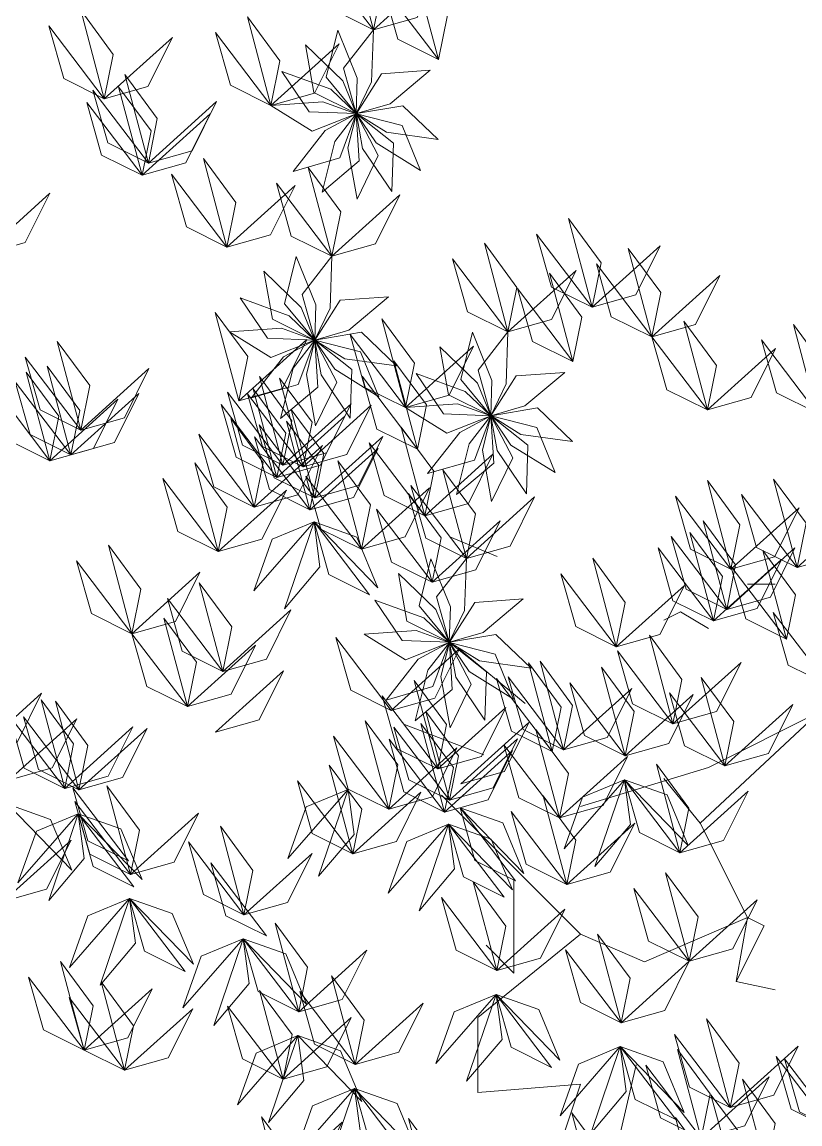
# Model space of a CAD drawing. Header units: inches. Extents: x 4350 to 28384, y -6772 to 993.
# Drawn here: x 24188.3 to 24239.2, y -973.8 to -901.7 of the extents above; entities that cross this region are included whole.
import ezdxf

# ---------------------------------------------------------------- set-up
doc = ezdxf.new("R2010")
doc.units = ezdxf.units.IN
doc.header["$MEASUREMENT"] = 0
doc.layers.add('ARREDAMENTO', color=2, linetype='Continuous', lineweight=18)

# ---------------------------------------------------------------- blocks, each defined once
blk = doc.blocks.new('chioma jacaranda')
at = {"layer": 'ARREDAMENTO'}
for p, q in [((14686.882, -3469.663), (14689.972, -3470.935)), ((14708.146, -3472.753), (14706.329, -3472.753)), ((14701.967, -3474.57), (14700.876, -3475.116)), ((14701.967, -3474.57), (14703.784, -3475.661)), ((14691.789, -3480.568), (14687.427, -3476.933)), ((14703.239, -3488.383), (14711.054, -3481.113)), ((14711.054, -3481.113), (14703.784, -3484.748)), ((14703.784, -3484.748), (14695.424, -3487.292)), ((14700.876, -3485.475), (14703.239, -3488.383)), ((14695.424, -3495.653), (14686.337, -3486.565)), ((14706.329, -3494.562), (14703.239, -3488.383)), ((14691.062, -3492.018), (14691.062, -3498.197)), ((14691.062, -3492.018), (14691.062, -3492.018)), ((14699.604, -3497.47), (14706.329, -3494.562)), ((14706.329, -3494.562), (14705.602, -3498.742)), ((14707.419, -3495.107), (14706.329, -3494.562)), ((14705.602, -3498.742), (14707.419, -3495.107)), ((14688.699, -3501.105), (14695.424, -3495.653)), ((14695.424, -3495.653), (14699.604, -3497.47)), ((14689.245, -3496.38), (14691.062, -3498.197)), ((14705.602, -3498.742), (14708.146, -3499.288)), ((14708.146, -3499.288), (14705.602, -3498.742)), ((14688.699, -3506.012), (14688.699, -3501.105)), ((14697.241, -3512.01), (14699.059, -3504.195)), ((14699.059, -3504.195), (14697.241, -3512.01)), ((14695.424, -3505.467), (14688.699, -3506.012)), ((14693.606, -3510.919), (14695.424, -3505.467))]:
    blk.add_line(p, q, dxfattribs=at)
at = {"layer": 'ARREDAMENTO', "linetype": 'Continuous'}
blk.add_line((14683.91, -3481.931), (14689.09, -3483.919), dxfattribs=at)
at = {"layer": 'ARREDAMENTO', "lineweight": 0}
for points in [[(14681.875, -3436.473), (14682.46, -3433.566), (14680.332, -3430.676), (14681.875, -3436.473)], [(14681.875, -3436.473), (14679.221, -3435.152), (14678.244, -3431.699), (14681.875, -3436.473)], [(14681.875, -3436.473), (14684.727, -3435.666), (14686.327, -3432.454), (14681.875, -3436.473)], [(14686.123, -3438.416), (14686.708, -3435.51), (14684.58, -3432.62), (14686.123, -3438.416)], [(14686.123, -3438.416), (14683.469, -3437.095), (14682.492, -3433.642), (14686.123, -3438.416)], [(14664.271, -3440.992), (14664.856, -3438.086), (14662.729, -3435.196), (14664.271, -3440.992)], [(14675.175, -3441.424), (14675.76, -3438.518), (14673.633, -3435.628), (14675.175, -3441.424)], [(14664.271, -3440.992), (14661.617, -3439.671), (14660.64, -3436.218), (14664.271, -3440.992)], [(14681.875, -3436.473), (14681.756, -3439.879), (14680.752, -3441.956), (14679.922, -3438.985), (14681.875, -3436.473)], [(14664.271, -3440.992), (14667.124, -3440.185), (14668.723, -3436.973), (14664.271, -3440.992)], [(14675.175, -3441.424), (14672.522, -3440.103), (14671.545, -3436.65), (14675.175, -3441.424)], [(14679.544, -3436.492), (14680.821, -3439.652), (14680.748, -3441.957), (14678.782, -3439.581), (14679.544, -3436.492)], [(14675.175, -3441.424), (14678.028, -3440.617), (14679.627, -3437.405), (14675.175, -3441.424)], [(14677.423, -3437.457), (14679.875, -3439.825), (14680.746, -3441.96), (14677.983, -3440.589), (14677.423, -3437.457)], [(14675.877, -3439.202), (14679.08, -3440.367), (14680.745, -3441.964), (14677.663, -3441.835), (14675.877, -3439.202)], [(14685.585, -3439.122), (14682.974, -3441.313), (14680.759, -3441.957), (14682.411, -3439.352), (14685.585, -3439.122)], [(14667.157, -3445.194), (14667.741, -3442.288), (14665.614, -3439.398), (14667.157, -3445.194)], [(14667.157, -3445.194), (14664.503, -3443.873), (14663.526, -3440.42), (14667.157, -3445.194)], [(14666.75, -3445.999), (14667.335, -3443.093), (14665.208, -3440.203), (14666.75, -3445.999)], [(14666.75, -3445.999), (14664.097, -3444.678), (14663.12, -3441.225), (14666.75, -3445.999)], [(14667.157, -3445.194), (14670.009, -3444.388), (14671.609, -3441.175), (14667.157, -3445.194)], [(14675.175, -3441.424), (14678.576, -3441.186), (14680.746, -3441.968), (14677.878, -3443.103), (14675.175, -3441.424)], [(14686.099, -3443.653), (14682.723, -3443.178), (14680.763, -3441.963), (14683.804, -3441.448), (14686.099, -3443.653)], [(14666.75, -3445.999), (14669.603, -3445.192), (14671.203, -3441.98), (14666.75, -3445.999)], [(14676.62, -3445.749), (14678.718, -3443.063), (14680.751, -3441.973), (14679.676, -3444.864), (14676.62, -3445.749)], [(14678.516, -3447.103), (14679.341, -3443.796), (14680.755, -3441.973), (14680.949, -3445.052), (14678.516, -3447.103)], [(14680.8, -3447.569), (14680.208, -3444.212), (14680.758, -3441.972), (14682.187, -3444.706), (14680.8, -3447.569)], [(14683.075, -3447.066), (14681.17, -3444.24), (14680.761, -3441.97), (14683.179, -3443.886), (14683.075, -3447.066)], [(14684.95, -3445.681), (14682.059, -3443.874), (14680.763, -3441.967), (14683.75, -3442.733), (14684.95, -3445.681)], [(14672.294, -3450.695), (14672.879, -3447.789), (14670.751, -3444.899), (14672.294, -3450.695)], [(14679.158, -3451.292), (14679.743, -3448.386), (14677.616, -3445.496), (14679.158, -3451.292)], [(14672.294, -3450.695), (14669.64, -3449.374), (14668.663, -3445.921), (14672.294, -3450.695)], [(14679.158, -3451.292), (14676.505, -3449.971), (14675.528, -3446.518), (14679.158, -3451.292)], [(14656.253, -3451.197), (14659.106, -3450.391), (14660.705, -3447.178), (14656.253, -3451.197)], [(14672.294, -3450.695), (14675.146, -3449.888), (14676.746, -3446.676), (14672.294, -3450.695)], [(14679.158, -3451.292), (14682.011, -3450.485), (14683.611, -3447.273), (14679.158, -3451.292)], [(14696.179, -3454.629), (14696.764, -3451.723), (14694.637, -3448.833), (14696.179, -3454.629)], [(14696.179, -3454.629), (14693.526, -3453.308), (14692.549, -3449.855), (14696.179, -3454.629)], [(14690.675, -3456.246), (14691.26, -3453.34), (14689.133, -3450.45), (14690.675, -3456.246)], [(14696.179, -3454.629), (14699.032, -3453.822), (14700.631, -3450.61), (14696.179, -3454.629)], [(14700.087, -3456.574), (14700.672, -3453.668), (14698.544, -3450.778), (14700.087, -3456.574)], [(14676.828, -3451.311), (14678.105, -3454.472), (14678.032, -3456.777), (14676.066, -3454.401), (14676.828, -3451.311)], [(14679.158, -3451.292), (14679.039, -3454.699), (14678.035, -3456.775), (14677.206, -3453.805), (14679.158, -3451.292)], [(14690.675, -3456.246), (14688.022, -3454.925), (14687.045, -3451.472), (14690.675, -3456.246)], [(14674.707, -3452.276), (14677.158, -3454.644), (14678.03, -3456.78), (14675.267, -3455.409), (14674.707, -3452.276)], [(14690.675, -3456.246), (14693.528, -3455.439), (14695.128, -3452.227), (14690.675, -3456.246)], [(14700.087, -3456.574), (14697.433, -3455.253), (14696.456, -3451.8), (14700.087, -3456.574)], [(14694.923, -3458.19), (14695.508, -3455.283), (14693.381, -3452.393), (14694.923, -3458.19)], [(14700.087, -3456.574), (14702.939, -3455.767), (14704.539, -3452.555), (14700.087, -3456.574)], [(14694.923, -3458.19), (14692.27, -3456.869), (14691.293, -3453.416), (14694.923, -3458.19)], [(14673.161, -3454.021), (14676.364, -3455.187), (14678.029, -3456.784), (14674.947, -3456.655), (14673.161, -3454.021)], [(14682.869, -3453.942), (14680.258, -3456.133), (14678.043, -3456.776), (14679.695, -3454.172), (14682.869, -3453.942)], [(14673.072, -3460.766), (14673.657, -3457.859), (14671.529, -3454.969), (14673.072, -3460.766)], [(14683.976, -3461.197), (14684.561, -3458.291), (14682.434, -3455.401), (14683.976, -3461.197)], [(14703.718, -3461.348), (14704.303, -3458.442), (14702.175, -3455.552), (14703.718, -3461.348)], [(14710.884, -3461.549), (14711.469, -3458.643), (14709.341, -3455.753), (14710.884, -3461.549)], [(14672.459, -3456.243), (14675.859, -3456.006), (14678.029, -3456.787), (14675.162, -3457.923), (14672.459, -3456.243)], [(14683.382, -3458.473), (14680.007, -3457.998), (14678.047, -3456.782), (14681.088, -3456.268), (14683.382, -3458.473)], [(14683.976, -3461.197), (14681.322, -3459.876), (14680.345, -3456.423), (14683.976, -3461.197)], [(14688.345, -3456.265), (14689.622, -3459.425), (14689.549, -3461.731), (14687.583, -3459.354), (14688.345, -3456.265)], [(14690.675, -3456.246), (14690.556, -3459.652), (14689.552, -3461.729), (14688.723, -3458.758), (14690.675, -3456.246)], [(14703.718, -3461.348), (14701.064, -3460.027), (14700.087, -3456.574), (14703.718, -3461.348)], [(14662.738, -3462.667), (14663.322, -3459.761), (14661.195, -3456.871), (14662.738, -3462.667)], [(14673.072, -3460.766), (14675.924, -3459.959), (14677.524, -3456.746), (14673.072, -3460.766)], [(14673.903, -3460.568), (14676.002, -3457.882), (14678.035, -3456.792), (14676.96, -3459.683), (14673.903, -3460.568)], [(14675.8, -3461.923), (14676.625, -3458.616), (14678.038, -3456.793), (14678.232, -3459.871), (14675.8, -3461.923)], [(14678.083, -3462.389), (14677.492, -3459.032), (14678.042, -3456.792), (14679.471, -3459.525), (14678.083, -3462.389)], [(14680.359, -3461.886), (14678.453, -3459.06), (14678.045, -3456.79), (14680.462, -3458.705), (14680.359, -3461.886)], [(14682.233, -3460.5), (14679.343, -3458.694), (14678.046, -3456.786), (14681.034, -3457.553), (14682.233, -3460.5)], [(14683.976, -3461.197), (14686.829, -3460.39), (14688.428, -3457.178), (14683.976, -3461.197)], [(14686.224, -3457.23), (14688.675, -3459.598), (14689.547, -3461.734), (14686.784, -3460.362), (14686.224, -3457.23)], [(14703.718, -3461.348), (14706.57, -3460.541), (14708.17, -3457.329), (14703.718, -3461.348)], [(14710.884, -3461.549), (14708.23, -3460.228), (14707.253, -3456.775), (14710.884, -3461.549)], [(14662.738, -3462.667), (14660.084, -3461.346), (14659.107, -3457.893), (14662.738, -3462.667)], [(14662.082, -3464.29), (14662.667, -3461.383), (14660.539, -3458.493), (14662.082, -3464.29)], [(14662.738, -3462.667), (14665.59, -3461.86), (14667.19, -3458.648), (14662.738, -3462.667)], [(14684.757, -3463.924), (14685.342, -3461.018), (14683.215, -3458.128), (14684.757, -3463.924)], [(14662.082, -3464.29), (14659.428, -3462.969), (14658.451, -3459.515), (14662.082, -3464.29)], [(14660.715, -3464.674), (14661.3, -3461.768), (14659.173, -3458.878), (14660.715, -3464.674)], [(14675.957, -3464.968), (14676.542, -3462.062), (14674.415, -3459.172), (14675.957, -3464.968)], [(14677.279, -3465.069), (14677.864, -3462.163), (14675.736, -3459.273), (14677.279, -3465.069)], [(14684.757, -3463.924), (14682.104, -3462.603), (14681.127, -3459.15), (14684.757, -3463.924)], [(14684.678, -3458.975), (14687.881, -3460.141), (14689.546, -3461.737), (14686.464, -3461.608), (14684.678, -3458.975)], [(14694.386, -3458.896), (14691.775, -3461.087), (14689.56, -3461.73), (14691.212, -3459.126), (14694.386, -3458.896)], [(14660.715, -3464.674), (14658.061, -3463.353), (14657.084, -3459.9), (14660.715, -3464.674)], [(14662.082, -3464.29), (14664.934, -3463.483), (14666.534, -3460.27), (14662.082, -3464.29)], [(14675.957, -3464.968), (14673.303, -3463.647), (14672.326, -3460.194), (14675.957, -3464.968)], [(14675.551, -3465.772), (14676.136, -3462.866), (14674.009, -3459.976), (14675.551, -3465.772)], [(14660.715, -3464.674), (14663.568, -3463.868), (14665.167, -3460.655), (14660.715, -3464.674)], [(14677.279, -3465.069), (14674.625, -3463.748), (14673.648, -3460.295), (14677.279, -3465.069)], [(14675.957, -3464.968), (14678.81, -3464.161), (14680.409, -3460.949), (14675.957, -3464.968)], [(14683.976, -3461.197), (14687.376, -3460.96), (14689.546, -3461.741), (14686.679, -3462.877), (14683.976, -3461.197)], [(14675.551, -3465.772), (14672.897, -3464.451), (14671.92, -3460.998), (14675.551, -3465.772)], [(14678.042, -3467.111), (14678.627, -3464.205), (14676.5, -3461.315), (14678.042, -3467.111)], [(14677.279, -3465.069), (14680.131, -3464.263), (14681.731, -3461.05), (14677.279, -3465.069)], [(14694.899, -3463.426), (14691.524, -3462.952), (14689.564, -3461.736), (14692.605, -3461.222), (14694.899, -3463.426)], [(14674.082, -3467.708), (14674.667, -3464.802), (14672.54, -3461.912), (14674.082, -3467.708)], [(14678.042, -3467.111), (14675.388, -3465.79), (14674.411, -3462.337), (14678.042, -3467.111)], [(14675.551, -3465.772), (14678.404, -3464.965), (14680.003, -3461.753), (14675.551, -3465.772)], [(14677.725, -3467.89), (14678.31, -3464.984), (14676.182, -3462.094), (14677.725, -3467.89)], [(14685.42, -3465.522), (14687.519, -3462.836), (14689.552, -3461.746), (14688.477, -3464.637), (14685.42, -3465.522)], [(14687.317, -3466.876), (14688.142, -3463.569), (14689.555, -3461.747), (14689.749, -3464.825), (14687.317, -3466.876)], [(14689.6, -3467.342), (14689.009, -3463.986), (14689.559, -3461.746), (14690.988, -3464.479), (14689.6, -3467.342)], [(14691.876, -3466.839), (14689.97, -3464.013), (14689.562, -3461.743), (14691.979, -3463.659), (14691.876, -3466.839)], [(14693.75, -3465.454), (14690.86, -3463.648), (14689.564, -3461.74), (14692.551, -3462.507), (14693.75, -3465.454)], [(14674.082, -3467.708), (14671.429, -3466.387), (14670.452, -3462.934), (14674.082, -3467.708)], [(14677.725, -3467.89), (14675.071, -3466.569), (14674.094, -3463.116), (14677.725, -3467.89)], [(14678.042, -3467.111), (14680.895, -3466.304), (14682.494, -3463.092), (14678.042, -3467.111)], [(14685.236, -3468.275), (14685.821, -3465.369), (14683.694, -3462.479), (14685.236, -3468.275)], [(14674.082, -3467.708), (14676.935, -3466.901), (14678.535, -3463.689), (14674.082, -3467.708)], [(14677.725, -3467.89), (14680.577, -3467.083), (14682.177, -3463.871), (14677.725, -3467.89)], [(14685.236, -3468.275), (14682.582, -3466.954), (14681.605, -3463.501), (14685.236, -3468.275)], [(14685.236, -3468.275), (14688.089, -3467.468), (14689.688, -3464.256), (14685.236, -3468.275)], [(14671.728, -3470.619), (14672.313, -3467.713), (14670.185, -3464.823), (14671.728, -3470.619)], [(14681.094, -3470.468), (14681.679, -3467.562), (14679.552, -3464.672), (14681.094, -3470.468)], [(14687.959, -3471.066), (14688.544, -3468.159), (14686.417, -3465.269), (14687.959, -3471.066)], [(14671.728, -3470.619), (14669.074, -3469.298), (14668.097, -3465.845), (14671.728, -3470.619)], [(14681.094, -3470.468), (14678.441, -3469.147), (14677.464, -3465.694), (14681.094, -3470.468)], [(14705.258, -3471.777), (14705.843, -3468.87), (14703.716, -3465.98), (14705.258, -3471.777)], [(14709.583, -3471.668), (14710.168, -3468.762), (14708.04, -3465.872), (14709.583, -3471.668)], [(14671.728, -3470.619), (14674.58, -3469.812), (14676.18, -3466.6), (14671.728, -3470.619)], [(14681.094, -3470.468), (14683.947, -3469.661), (14685.547, -3466.449), (14681.094, -3470.468)], [(14687.959, -3471.066), (14685.305, -3469.745), (14684.328, -3466.291), (14687.959, -3471.066)], [(14685.715, -3472.626), (14686.3, -3469.72), (14684.173, -3466.83), (14685.715, -3472.626)], [(14687.959, -3471.066), (14690.812, -3470.259), (14692.411, -3467.046), (14687.959, -3471.066)], [(14705.258, -3471.777), (14702.604, -3470.456), (14701.627, -3467.003), (14705.258, -3471.777)], [(14709.583, -3471.668), (14706.929, -3470.347), (14705.952, -3466.894), (14709.583, -3471.668)], [(14685.715, -3472.626), (14683.061, -3471.305), (14682.084, -3467.852), (14685.715, -3472.626)], [(14705.258, -3471.777), (14708.111, -3470.97), (14709.71, -3467.758), (14705.258, -3471.777)], [(14709.583, -3471.668), (14712.435, -3470.861), (14714.035, -3467.649), (14709.583, -3471.668)], [(14677.99, -3468.678), (14675.254, -3469.819), (14674.048, -3473.199), (14677.99, -3468.678)], [(14677.99, -3468.678), (14678.379, -3471.617), (14676.064, -3474.358), (14677.99, -3468.678)], [(14681.621, -3473.452), (14678.967, -3472.131), (14677.99, -3468.678), (14681.621, -3473.452)], [(14677.99, -3468.678), (14680.782, -3469.673), (14682.164, -3472.985), (14677.99, -3468.678)], [(14685.715, -3472.626), (14688.568, -3471.82), (14690.167, -3468.607), (14685.715, -3472.626)], [(14704.98, -3474.402), (14705.565, -3471.496), (14703.438, -3468.606), (14704.98, -3474.402)], [(14704.98, -3474.402), (14702.326, -3473.081), (14701.349, -3469.628), (14704.98, -3474.402)], [(14704.117, -3475.157), (14704.702, -3472.251), (14702.574, -3469.361), (14704.117, -3475.157)], [(14666.079, -3475.993), (14666.664, -3473.087), (14664.537, -3470.197), (14666.079, -3475.993)], [(14685.629, -3471.085), (14686.905, -3474.245), (14686.833, -3476.55), (14684.867, -3474.174), (14685.629, -3471.085)], [(14687.959, -3471.066), (14687.84, -3474.472), (14686.836, -3476.549), (14686.006, -3473.578), (14687.959, -3471.066)], [(14697.756, -3476.852), (14698.341, -3473.945), (14696.214, -3471.055), (14697.756, -3476.852)], [(14704.117, -3475.157), (14701.463, -3473.836), (14700.486, -3470.383), (14704.117, -3475.157)], [(14704.98, -3474.402), (14707.833, -3473.595), (14709.432, -3470.383), (14704.98, -3474.402)], [(14708.888, -3476.347), (14709.473, -3473.441), (14707.345, -3470.551), (14708.888, -3476.347)], [(14666.079, -3475.993), (14663.426, -3474.672), (14662.449, -3471.219), (14666.079, -3475.993)], [(14704.117, -3475.157), (14706.969, -3474.351), (14708.569, -3471.138), (14704.117, -3475.157)], [(14708.888, -3476.347), (14706.234, -3475.026), (14705.257, -3471.573), (14708.888, -3476.347)], [(14666.079, -3475.993), (14668.932, -3475.187), (14670.531, -3471.974), (14666.079, -3475.993)], [(14683.507, -3472.05), (14685.959, -3474.418), (14686.83, -3476.553), (14684.068, -3475.182), (14683.507, -3472.05)], [(14697.756, -3476.852), (14695.102, -3475.53), (14694.125, -3472.077), (14697.756, -3476.852)], [(14672.028, -3478.458), (14672.612, -3475.552), (14670.485, -3472.662), (14672.028, -3478.458)], [(14697.756, -3476.852), (14700.609, -3476.045), (14702.208, -3472.832), (14697.756, -3476.852)], [(14672.028, -3478.458), (14669.374, -3477.137), (14668.397, -3473.684), (14672.028, -3478.458)], [(14681.962, -3473.794), (14685.165, -3474.96), (14686.83, -3476.557), (14683.748, -3476.428), (14681.962, -3473.794)], [(14691.67, -3473.715), (14689.058, -3475.906), (14686.843, -3476.55), (14688.496, -3473.945), (14691.67, -3473.715)], [(14672.028, -3478.458), (14674.88, -3477.652), (14676.48, -3474.439), (14672.028, -3478.458)], [(14711.649, -3479.371), (14708.995, -3478.049), (14708.018, -3474.596), (14711.649, -3479.371)], [(14669.71, -3480.768), (14670.295, -3477.861), (14668.168, -3474.971), (14669.71, -3480.768)], [(14669.71, -3480.768), (14667.056, -3479.447), (14666.079, -3475.993), (14669.71, -3480.768)], [(14681.26, -3476.017), (14684.66, -3475.779), (14686.83, -3476.561), (14683.962, -3477.696), (14681.26, -3476.017)], [(14692.183, -3478.246), (14688.808, -3477.771), (14686.847, -3476.556), (14689.889, -3476.041), (14692.183, -3478.246)], [(14701.463, -3481.894), (14702.048, -3478.988), (14699.92, -3476.098), (14701.463, -3481.894)], [(14669.71, -3480.768), (14672.563, -3479.961), (14674.162, -3476.748), (14669.71, -3480.768)], [(14683.045, -3481.014), (14680.391, -3479.693), (14679.414, -3476.24), (14683.045, -3481.014)], [(14682.704, -3480.341), (14684.803, -3477.656), (14686.835, -3476.566), (14685.76, -3479.457), (14682.704, -3480.341)], [(14684.601, -3481.696), (14685.425, -3478.389), (14686.839, -3476.566), (14687.033, -3479.645), (14684.601, -3481.696)], [(14686.884, -3482.162), (14686.292, -3478.805), (14686.843, -3476.565), (14688.272, -3479.299), (14686.884, -3482.162)], [(14689.16, -3481.659), (14687.254, -3478.833), (14686.846, -3476.563), (14689.263, -3478.479), (14689.16, -3481.659)], [(14691.034, -3480.274), (14688.144, -3478.467), (14686.847, -3476.56), (14689.835, -3477.326), (14691.034, -3480.274)], [(14683.045, -3481.014), (14685.898, -3480.207), (14687.497, -3476.995), (14683.045, -3481.014)], [(14701.463, -3481.894), (14698.809, -3480.573), (14697.832, -3477.12), (14701.463, -3481.894)], [(14693.558, -3483.697), (14694.143, -3480.791), (14692.016, -3477.901), (14693.558, -3483.697)], [(14694.312, -3483.594), (14694.897, -3480.688), (14692.769, -3477.798), (14694.312, -3483.594)], [(14698.342, -3483.983), (14698.927, -3481.076), (14696.8, -3478.186), (14698.342, -3483.983)], [(14701.463, -3481.894), (14704.316, -3481.088), (14705.915, -3477.875), (14701.463, -3481.894)], [(14671.538, -3482.44), (14674.391, -3481.634), (14675.99, -3478.421), (14671.538, -3482.44)], [(14693.558, -3483.697), (14690.904, -3482.376), (14689.927, -3478.923), (14693.558, -3483.697)], [(14694.312, -3483.594), (14691.658, -3482.273), (14690.681, -3478.82), (14694.312, -3483.594)], [(14704.862, -3484.647), (14705.447, -3481.741), (14703.319, -3478.851), (14704.862, -3484.647)], [(14686.079, -3484.843), (14686.664, -3481.937), (14684.537, -3479.047), (14686.079, -3484.843)], [(14694.312, -3483.594), (14697.164, -3482.787), (14698.764, -3479.575), (14694.312, -3483.594)], [(14698.342, -3483.983), (14695.688, -3482.662), (14694.711, -3479.209), (14698.342, -3483.983)], [(14655.717, -3483.914), (14658.57, -3483.107), (14660.169, -3479.894), (14655.717, -3483.914)], [(14661.681, -3486.117), (14662.266, -3483.211), (14660.138, -3480.321), (14661.681, -3486.117)], [(14662.617, -3486.207), (14663.202, -3483.301), (14661.075, -3480.411), (14662.617, -3486.207)], [(14686.079, -3484.843), (14683.426, -3483.522), (14682.449, -3480.069), (14686.079, -3484.843)], [(14698.342, -3483.983), (14701.195, -3483.176), (14702.794, -3479.963), (14698.342, -3483.983)], [(14704.862, -3484.647), (14702.208, -3483.326), (14701.231, -3479.873), (14704.862, -3484.647)], [(14686.843, -3486.884), (14687.428, -3483.978), (14685.3, -3481.088), (14686.843, -3486.884)], [(14686.079, -3484.843), (14688.932, -3484.036), (14690.531, -3480.824), (14686.079, -3484.843)], [(14704.862, -3484.647), (14707.714, -3483.841), (14709.314, -3480.628), (14704.862, -3484.647)], [(14658.022, -3485.584), (14660.874, -3484.777), (14662.474, -3481.565), (14658.022, -3485.584)], [(14661.681, -3486.117), (14659.027, -3484.796), (14658.05, -3481.343), (14661.681, -3486.117)], [(14662.617, -3486.207), (14659.963, -3484.886), (14658.986, -3481.433), (14662.617, -3486.207)], [(14682.883, -3487.481), (14683.468, -3484.575), (14681.341, -3481.685), (14682.883, -3487.481)], [(14686.526, -3487.663), (14687.111, -3484.757), (14684.983, -3481.867), (14686.526, -3487.663)], [(14687.59, -3485.815), (14690.443, -3485.008), (14692.042, -3481.796), (14687.59, -3485.815)], [(14661.681, -3486.117), (14664.533, -3485.31), (14666.133, -3482.098), (14661.681, -3486.117)], [(14662.617, -3486.207), (14665.47, -3485.401), (14667.069, -3482.188), (14662.617, -3486.207)], [(14686.843, -3486.884), (14684.189, -3485.563), (14683.212, -3482.11), (14686.843, -3486.884)], [(14694.037, -3488.049), (14694.622, -3485.142), (14692.494, -3482.252), (14694.037, -3488.049)], [(14682.883, -3487.481), (14680.229, -3486.16), (14679.252, -3482.707), (14682.883, -3487.481)], [(14686.526, -3487.663), (14683.872, -3486.342), (14682.895, -3482.889), (14686.526, -3487.663)], [(14686.843, -3486.884), (14689.695, -3486.077), (14691.295, -3482.865), (14686.843, -3486.884)], [(14694.037, -3488.049), (14691.383, -3486.727), (14690.406, -3483.274), (14694.037, -3488.049)], [(14682.883, -3487.481), (14685.736, -3486.674), (14687.335, -3483.462), (14682.883, -3487.481)], [(14686.526, -3487.663), (14689.378, -3486.857), (14690.978, -3483.644), (14686.526, -3487.663)], [(14694.037, -3488.049), (14696.889, -3487.242), (14698.489, -3484.029), (14694.037, -3488.049)], [(14680.528, -3490.392), (14681.113, -3487.486), (14678.986, -3484.596), (14680.528, -3490.392)], [(14701.921, -3490.324), (14702.505, -3487.418), (14700.378, -3484.528), (14701.921, -3490.324)], [(14665.853, -3490.858), (14663.199, -3489.537), (14662.222, -3486.084), (14665.853, -3490.858)], [(14665.981, -3491.746), (14666.566, -3488.84), (14664.439, -3485.95), (14665.981, -3491.746)], [(14665.981, -3491.746), (14666.566, -3488.84), (14664.439, -3485.95), (14665.981, -3491.746)], [(14680.218, -3486.188), (14677.482, -3487.329), (14676.276, -3490.709), (14680.218, -3486.188)], [(14680.528, -3490.392), (14677.875, -3489.071), (14676.898, -3485.618), (14680.528, -3490.392)], [(14680.218, -3486.188), (14680.607, -3489.127), (14678.292, -3491.868), (14680.218, -3486.188)], [(14698.29, -3485.55), (14695.554, -3486.691), (14694.348, -3490.071), (14698.29, -3485.55)], [(14698.29, -3485.55), (14698.679, -3488.488), (14696.364, -3491.23), (14698.29, -3485.55)], [(14701.921, -3490.324), (14699.267, -3489.003), (14698.29, -3485.55), (14701.921, -3490.324)], [(14698.29, -3485.55), (14701.082, -3486.545), (14702.464, -3489.857), (14698.29, -3485.55)], [(14701.921, -3490.324), (14699.267, -3489.003), (14698.29, -3485.55), (14701.921, -3490.324)], [(14680.528, -3490.392), (14683.381, -3489.585), (14684.98, -3486.373), (14680.528, -3490.392)], [(14694.516, -3492.4), (14695.101, -3489.494), (14692.973, -3486.604), (14694.516, -3492.4)], [(14701.921, -3490.324), (14704.773, -3489.517), (14706.373, -3486.305), (14701.921, -3490.324)], [(14657.969, -3487.151), (14660.762, -3488.146), (14662.143, -3491.458), (14657.969, -3487.151)], [(14665.981, -3491.746), (14663.327, -3490.425), (14662.35, -3486.972), (14665.981, -3491.746)], [(14665.981, -3491.746), (14663.327, -3490.425), (14662.35, -3486.972), (14665.981, -3491.746)], [(14691.169, -3492.156), (14688.515, -3490.835), (14687.538, -3487.382), (14691.169, -3492.156)], [(14687.538, -3487.382), (14690.33, -3488.377), (14691.712, -3491.689), (14687.538, -3487.382)], [(14694.516, -3492.4), (14691.862, -3491.079), (14690.885, -3487.626), (14694.516, -3492.4)], [(14662.565, -3487.774), (14659.829, -3488.915), (14658.624, -3492.296), (14662.565, -3487.774)], [(14662.565, -3487.774), (14662.955, -3490.713), (14660.639, -3493.455), (14662.565, -3487.774)], [(14666.196, -3492.549), (14663.542, -3491.227), (14662.565, -3487.774), (14666.196, -3492.549)], [(14662.565, -3487.774), (14665.357, -3488.77), (14666.739, -3492.082), (14662.565, -3487.774)], [(14665.981, -3491.746), (14668.834, -3490.94), (14670.433, -3487.727), (14665.981, -3491.746)], [(14665.981, -3491.746), (14668.834, -3490.94), (14670.433, -3487.727), (14665.981, -3491.746)], [(14694.516, -3492.4), (14697.368, -3491.593), (14698.968, -3488.381), (14694.516, -3492.4)], [(14673.406, -3494.387), (14673.991, -3491.481), (14671.864, -3488.591), (14673.406, -3494.387)], [(14686.791, -3488.451), (14684.054, -3489.592), (14682.849, -3492.972), (14686.791, -3488.451)], [(14686.791, -3488.451), (14687.18, -3491.39), (14684.865, -3494.131), (14686.791, -3488.451)], [(14690.421, -3493.225), (14687.767, -3491.904), (14686.791, -3488.451), (14690.421, -3493.225)], [(14686.791, -3488.451), (14689.583, -3489.447), (14690.964, -3492.759), (14686.791, -3488.451)], [(14657.649, -3493.516), (14660.501, -3492.71), (14662.101, -3489.497), (14657.649, -3493.516)], [(14673.406, -3494.387), (14670.753, -3493.066), (14669.776, -3489.613), (14673.406, -3494.387)], [(14673.406, -3494.387), (14676.259, -3493.58), (14677.858, -3490.368), (14673.406, -3494.387)], [(14674.88, -3495.767), (14672.226, -3494.446), (14671.249, -3490.993), (14674.88, -3495.767)], [(14702.527, -3497.43), (14703.111, -3494.524), (14700.984, -3491.634), (14702.527, -3497.43)], [(14689.947, -3498.033), (14690.532, -3495.127), (14688.405, -3492.237), (14689.947, -3498.033)], [(14702.527, -3497.43), (14699.873, -3496.109), (14698.896, -3492.656), (14702.527, -3497.43)], [(14665.929, -3493.313), (14663.193, -3494.454), (14661.987, -3497.834), (14665.929, -3493.313)], [(14665.929, -3493.313), (14666.318, -3496.252), (14664.003, -3498.994), (14665.929, -3493.313)], [(14669.56, -3498.087), (14666.906, -3496.766), (14665.929, -3493.313), (14669.56, -3498.087)], [(14665.929, -3493.313), (14668.721, -3494.309), (14670.103, -3497.621), (14665.929, -3493.313)], [(14689.947, -3498.033), (14687.293, -3496.712), (14686.316, -3493.259), (14689.947, -3498.033)], [(14702.527, -3497.43), (14705.379, -3496.623), (14706.979, -3493.411), (14702.527, -3497.43)], [(14689.947, -3498.033), (14692.8, -3497.226), (14694.399, -3494.014), (14689.947, -3498.033)], [(14676.985, -3500.728), (14677.57, -3497.822), (14675.442, -3494.932), (14676.985, -3500.728)], [(14673.354, -3495.954), (14670.618, -3497.095), (14669.413, -3500.475), (14673.354, -3495.954)], [(14673.354, -3495.954), (14673.744, -3498.893), (14671.428, -3501.634), (14673.354, -3495.954)], [(14676.985, -3500.728), (14674.331, -3499.407), (14673.354, -3495.954), (14676.985, -3500.728)], [(14673.354, -3495.954), (14676.146, -3496.95), (14677.528, -3500.262), (14673.354, -3495.954)], [(14698.074, -3501.449), (14698.659, -3498.543), (14696.532, -3495.653), (14698.074, -3501.449)], [(14676.985, -3500.728), (14679.837, -3499.922), (14681.437, -3496.709), (14676.985, -3500.728)], [(14698.074, -3501.449), (14695.421, -3500.128), (14694.444, -3496.675), (14698.074, -3501.449)], [(14662.949, -3503.243), (14663.534, -3500.337), (14661.407, -3497.447), (14662.949, -3503.243)], [(14698.074, -3501.449), (14700.927, -3500.642), (14702.527, -3497.43), (14698.074, -3501.449)], [(14662.949, -3503.243), (14660.296, -3501.922), (14659.319, -3498.469), (14662.949, -3503.243)], [(14680.683, -3504.182), (14681.268, -3501.276), (14679.14, -3498.386), (14680.683, -3504.182)], [(14665.603, -3504.564), (14666.188, -3501.658), (14664.061, -3498.768), (14665.603, -3504.564)], [(14665.603, -3504.564), (14662.949, -3503.243), (14661.972, -3499.79), (14665.603, -3504.564)], [(14662.949, -3503.243), (14665.802, -3502.436), (14667.401, -3499.224), (14662.949, -3503.243)], [(14675.969, -3505.135), (14676.554, -3502.229), (14674.427, -3499.339), (14675.969, -3505.135)], [(14680.683, -3504.182), (14678.029, -3502.861), (14677.052, -3499.408), (14680.683, -3504.182)], [(14689.895, -3499.6), (14687.159, -3500.741), (14685.953, -3504.121), (14689.895, -3499.6)], [(14689.895, -3499.6), (14690.284, -3502.539), (14687.969, -3505.28), (14689.895, -3499.6)], [(14693.526, -3504.374), (14690.872, -3503.053), (14689.895, -3499.6), (14693.526, -3504.374)], [(14689.895, -3499.6), (14692.687, -3500.595), (14694.069, -3503.907), (14689.895, -3499.6)], [(14665.603, -3504.564), (14668.456, -3503.757), (14670.055, -3500.545), (14665.603, -3504.564)], [(14675.969, -3505.135), (14673.316, -3503.814), (14672.339, -3500.361), (14675.969, -3505.135)], [(14680.683, -3504.182), (14683.535, -3503.375), (14685.135, -3500.163), (14680.683, -3504.182)], [(14675.969, -3505.135), (14678.822, -3504.329), (14680.422, -3501.116), (14675.969, -3505.135)], [(14705.204, -3506.998), (14705.789, -3504.092), (14703.662, -3501.202), (14705.204, -3506.998)], [(14676.932, -3502.295), (14674.196, -3503.436), (14672.991, -3506.816), (14676.932, -3502.295)], [(14676.932, -3502.295), (14677.322, -3505.234), (14675.006, -3507.975), (14676.932, -3502.295)], [(14676.932, -3502.295), (14679.725, -3503.291), (14681.106, -3506.603), (14676.932, -3502.295)], [(14705.204, -3506.998), (14702.55, -3505.677), (14701.573, -3502.224), (14705.204, -3506.998)], [(14698.022, -3503.016), (14695.286, -3504.157), (14694.081, -3507.537), (14698.022, -3503.016)], [(14698.022, -3503.016), (14698.412, -3505.955), (14696.096, -3508.696), (14698.022, -3503.016)], [(14701.653, -3507.79), (14698.999, -3506.469), (14698.022, -3503.016), (14701.653, -3507.79)], [(14698.022, -3503.016), (14700.814, -3504.012), (14702.196, -3507.324), (14698.022, -3503.016)], [(14703.313, -3509.001), (14703.898, -3506.095), (14701.771, -3503.205), (14703.313, -3509.001)], [(14705.204, -3506.998), (14708.057, -3506.191), (14709.656, -3502.979), (14705.204, -3506.998)], [(14703.313, -3509.001), (14700.66, -3507.68), (14699.683, -3504.227), (14703.313, -3509.001)], [(14711.85, -3508.435), (14709.196, -3507.114), (14708.219, -3503.661), (14711.85, -3508.435)], [(14712.391, -3508.594), (14709.737, -3507.273), (14708.76, -3503.82), (14712.391, -3508.594)], [(14703.313, -3509.001), (14706.166, -3508.194), (14707.766, -3504.982), (14703.313, -3509.001)], [(14707.561, -3510.945), (14708.146, -3508.039), (14706.019, -3505.149), (14707.561, -3510.945)], [(14680.63, -3505.749), (14677.894, -3506.89), (14676.689, -3510.27), (14680.63, -3505.749)], [(14680.63, -3505.749), (14681.02, -3508.687), (14678.704, -3511.429), (14680.63, -3505.749)], [(14684.261, -3510.523), (14681.607, -3509.202), (14680.63, -3505.749), (14684.261, -3510.523)], [(14680.63, -3505.749), (14683.423, -3506.744), (14684.804, -3510.056), (14680.63, -3505.749)], [(14707.561, -3510.945), (14704.908, -3509.624), (14703.931, -3506.171), (14707.561, -3510.945)], [(14676.088, -3513.41), (14676.673, -3510.504), (14674.546, -3507.614), (14676.088, -3513.41)], [(14685.71, -3513.521), (14686.295, -3510.615), (14684.167, -3507.725), (14685.71, -3513.521)], [(14696.395, -3513.138), (14696.98, -3510.232), (14694.853, -3507.342), (14696.395, -3513.138)], [(14703.165, -3513.438), (14703.749, -3510.532), (14701.622, -3507.642), (14703.165, -3513.438)], [(14675.373, -3511.973), (14678.226, -3511.166), (14679.826, -3507.954), (14675.373, -3511.973)]]:
    blk.add_lwpolyline(points, dxfattribs=at)

msp = doc.modelspace()

# ---------------------------------------------------------------- block references
msp.add_blockref('chioma jacaranda', (9529.428, 2534.277))

doc.saveas('drawing.dxf')
